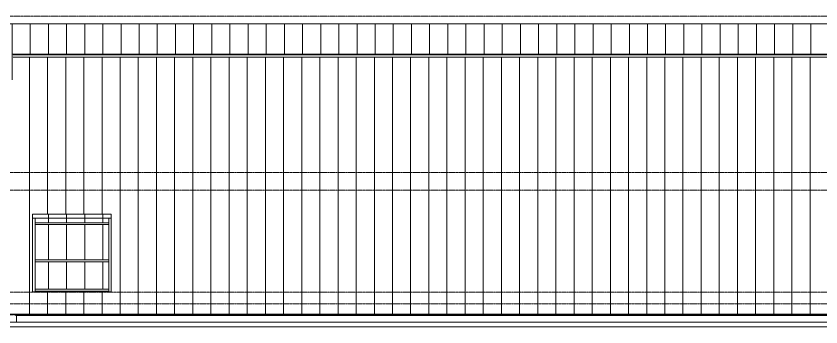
# Model space of a CAD drawing. Header units: centimetres. Extents: x -3046 to 63786, y -269 to 1483.
# Drawn here: x 34501 to 37826, y -50 to 1235 of the extents above; entities that cross this region are included whole.
import ezdxf

# ---------------------------------------------------------------- set-up
doc = ezdxf.new("R2010")
doc.units = ezdxf.units.CM
doc.linetypes.add('Centre', pattern=[3.175, 0.635, -0.475, 1.59, -0.475])
for name, color, linetype, lineweight in [('A-FLOR-LEVL', 7, 'Continuous', 9), ('A-ROOF', 7, 'Continuous', 9), ('A-ROOF-OTLN', 7, 'Continuous', 9), ('A-ROOF-PATT', 7, 'Continuous', 9), ('A-WALL', 7, 'Continuous', 9), ('A-WALL-PATT', 7, 'Continuous', 9), ('C-BLDG-PADS', 7, 'Continuous', 9), ('S-BEAM', 7, 'Continuous', 9)]:
    doc.layers.add(name, color=color, linetype=linetype, lineweight=lineweight)
pattern_1 = [(90, (37934.65, 711.715), (-75, 5e-15), [])]

# ---------------------------------------------------------------- blocks, each defined once
blk = doc.blocks.new('Costanera Perfil Z - Parametrizado - h_22cm-1726854-s03')
at = {"layer": 'S-BEAM'}
for p, q in [((-8859.5, 380.3), (-8554.6, 380.3)), ((-8859.5, 372.7), (-8554.6, 372.7))]:
    blk.add_line(p, q, dxfattribs=at)
blk = doc.blocks.new('Costanera Perfil Z - Parametrizado - h_22cm-1726761-s03')
at = {"layer": 'S-BEAM'}
for p, q in [((-8859.5, 226.8), (-8554.6, 226.8)), ((-8859.5, 219.2), (-8554.6, 219.2))]:
    blk.add_line(p, q, dxfattribs=at)
blk = doc.blocks.new('Costanera Perfil Z - Parametrizado - h_22cm-1726649-s03')
at = {"layer": 'S-BEAM'}
for p, q in [((-8859.5, 106), (-8554.6, 106)), ((-8859.5, 98.4), (-8554.6, 98.4))]:
    blk.add_line(p, q, dxfattribs=at)
blk = doc.blocks.new('PQ_RVR_EST-01_ZZ_ZZ_MO_T_A_rvt-3-s03')
at = {"layer": 'A-WALL'}
blk.add_line((-8972.6, -50), (-1720.6, -50), dxfattribs=at)
at = {"layer": 'S-BEAM', "lineweight": 9}
for name in ['Costanera Perfil Z - Parametrizado - h_22cm-1726854-s03', 'Costanera Perfil Z - Parametrizado - h_22cm-1726761-s03', 'Costanera Perfil Z - Parametrizado - h_22cm-1726649-s03']:
    blk.add_blockref(name, (0, 0), dxfattribs=at)

msp = doc.modelspace()

# ---------------------------------------------------------------- hatches: boundary and pattern name
at = {"layer": 'A-ROOF-PATT', "true_color": 0xc0c0c0}
h = msp.add_hatch(dxfattribs=at)
h.set_pattern_fill('FP_24', color=9, style=0, pattern_type=2)
h.set_pattern_definition([(90, (37934.65, 676.57), (-75, 5e-15), [])])
h.paths.add_polyline_path([(30939.6, 971.2), (34462.6, 971.2), (34462.6, 1048.8), (34472.6, 1048.8), (34472.6, 971.2), (34487.2, 971.2), (34487.2, 1077.4), (41645.5, 1077.3), (41645.5, 1201.9), (30939.6, 1201.9), (30939.6, 987.8)])
at = {"layer": 'A-WALL-PATT', "true_color": 0xc0c0c0}
h = msp.add_hatch(dxfattribs=at)
h.set_pattern_fill('FP_19', color=9, style=0, pattern_type=2)
h.set_pattern_definition([(90, (37931.25, 711.715), (-75, 5e-15), [])])
h.paths.add_polyline_path([(34510.2, 2.5), (38458.8, 2.5), (38458.7, 91.5), (38457.6, 91.5), (38457.6, 96.5), (38458.8, 96.5), (38458.7, 954), (38457.2, 954), (38457.2, 1064.9), (34499.7, 1064.9), (34499.7, 2.5), (34501.6, 2.5)])
h.paths.add_polyline_path([(34821.8, 94.3), (34569.5, 94.3), (34569.5, 415.6), (34894.4, 415.6), (34894.4, 94.3), (34830, 94.3)])
at = {"layer": 'A-WALL-PATT', "true_color": 0x808080}
h = msp.add_hatch(dxfattribs=at)
h.set_pattern_fill('FP_21', color=8, style=0, pattern_type=2)
h.set_pattern_definition(pattern_1)
h.paths.add_polyline_path([(34731.7, 399.6), (34894.4, 399.6), (34894.4, 415.6), (34569.5, 415.6), (34569.5, 399.6), (34727.6, 399.6)])
h = msp.add_hatch(dxfattribs=at)
h.set_pattern_fill('FP_21', color=8, style=0, pattern_type=2)
h.set_pattern_definition(pattern_1)
h.paths.add_polyline_path([(34579.5, 94.3), (34884.4, 94.3), (34884.4, 98.4), (34579.5, 98.4), (34579.5, 97)])
h.paths.add_polyline_path([(34592.5, 106), (34884.4, 106), (34884.4, 219.2), (34579.5, 219.2), (34579.5, 106)])
h.paths.add_polyline_path([(34757.7, 226.8), (34884.4, 226.8), (34884.4, 372.7), (34579.5, 372.7), (34579.5, 226.8), (34756.3, 226.8)])
h.paths.add_polyline_path([(34641.6, 380.3), (34884.4, 380.3), (34884.4, 399.6), (34579.5, 399.6), (34579.5, 380.3), (34625.2, 380.3)])

# ---------------------------------------------------------------- linework, layer by layer
at = {"layer": 'A-FLOR-LEVL', "color": 253, "linetype": 'Centre', "true_color": 0xaaaaaa}
for p, q in [((29167.6, 1234.5), (46484.6, 1234.5)), ((29167.6, 588.8), (46484.6, 588.8)), ((29167.6, 515.5), (46167.1, 515.5)), ((29167.6, 94), (46167.1, 94)), ((29167.6, 46), (46484.6, 46)), ((29167.6, 0), (46167.1, 0)), ((46484.6, -50), (29167.6, -50))]:
    msp.add_line(p, q, dxfattribs=at)
at = {"layer": 'A-ROOF'}
msp.add_line((41645.5, 1201.9), (30939.6, 1201.9), dxfattribs=at)
at = {"layer": 'A-ROOF-OTLN'}
for p, q in [((38462.9, 1077.4), (34487.2, 1077.4)), ((38462.9, 1076.1), (34489.1, 1076.1)), ((38457.2, 1074.8), (34489.1, 1074.8)), ((38457.2, 1064.9), (34489.1, 1064.9))]:
    msp.add_line(p, q, dxfattribs=at)
at = {"layer": 'A-WALL'}
for p, q in [((34569.5, 94.3), (34569.5, 415.6)), ((34894.4, 415.6), (34569.5, 415.6)), ((34569.5, 399.6), (34894.4, 399.6)), ((34579.5, 399.6), (34579.5, 94.3)), ((34884.4, 94.3), (34884.4, 399.6)), ((34894.4, 415.6), (34894.4, 94.3)), ((34894.4, 94.3), (34569.5, 94.3)), ((32858.8, 2.5), (38458.8, 2.5)), ((38458.8, -2.5), (34498.5, -2.5)), ((32357.1, -50), (45549.4, -50))]:
    msp.add_line(p, q, dxfattribs=at)
at = {"layer": 'C-BLDG-PADS'}
for p, q in [((44060.5, -30.5), (32256.9, -30.5)), ((34502.9, -2.5), (34502.9, -30.5))]:
    msp.add_line(p, q, dxfattribs=at)

# ---------------------------------------------------------------- block references
at = {"lineweight": 5}
msp.add_blockref('PQ_RVR_EST-01_ZZ_ZZ_MO_T_A_rvt-3-s03', (43439, 0), dxfattribs=at)

doc.saveas('drawing.dxf')
